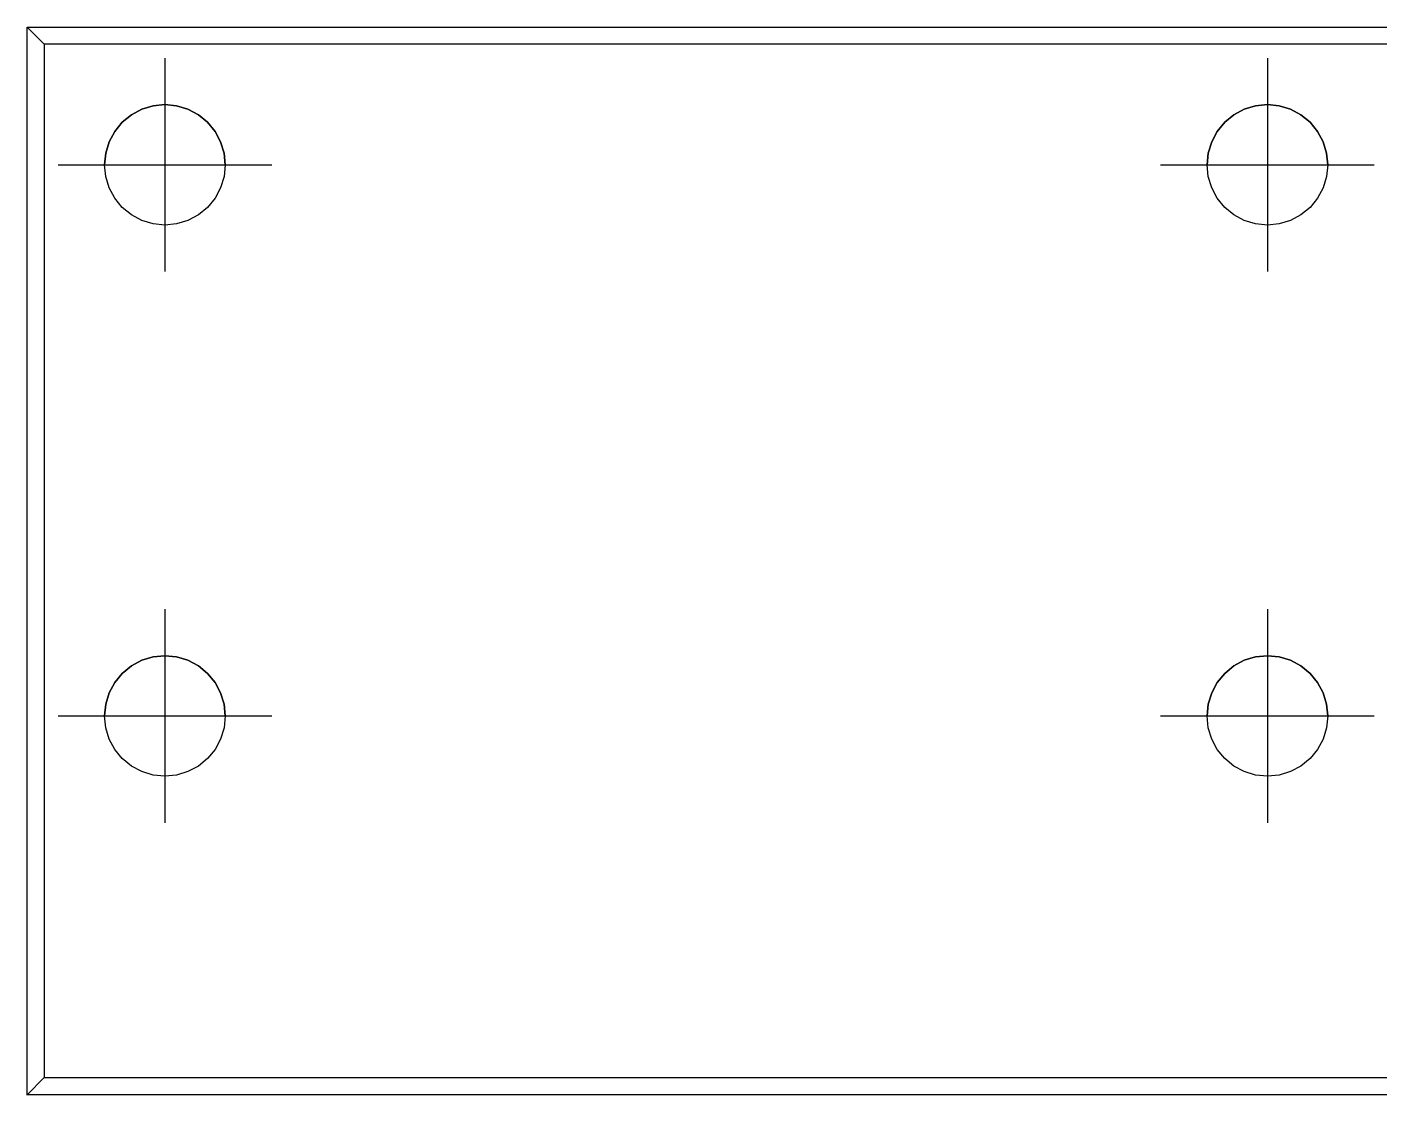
# Model space of a CAD drawing. Extents: x 0 to 698, y -8 to 617.
# Drawn here: x 638.6 to 677.87, y 303.87 to 334.87 of the extents above; entities that cross this region are included whole.
import ezdxf

# ---------------------------------------------------------------- set-up
doc = ezdxf.new("R2010")
doc.units = 0
doc.header["$LTSCALE"] = 0.5
doc.linetypes.add('CENTER', pattern=[50.8, 31.75, -6.35, 6.35, -6.35])
doc.layers.add('MSM_CENTER', color=1, linetype='CENTER')
doc.layers.add('MSM_CONTINUOUS', color=7, linetype='CONTINUOUS')

msp = doc.modelspace()

# ---------------------------------------------------------------- linework, layer by layer
at = {"layer": 'MSM_CENTER'}
for p, q in [((642.599, 333.973), (642.599, 327.773)), ((674.599, 333.973), (674.599, 327.773)), ((639.499, 330.873), (645.699, 330.873)), ((671.499, 330.873), (677.699, 330.873)), ((642.599, 317.973), (642.599, 311.773)), ((674.599, 317.973), (674.599, 311.773)), ((639.499, 314.873), (645.699, 314.873)), ((671.499, 314.873), (677.699, 314.873))]:
    msp.add_line(p, q, dxfattribs=at)
at = {"layer": 'MSM_CONTINUOUS'}
for p, q in [((638.599, 334.873), (678.599, 334.873)), ((638.599, 303.873), (638.599, 334.873)), ((638.599, 334.873), (639.099, 334.373)), ((639.099, 334.373), (639.099, 304.373)), ((678.099, 334.373), (639.099, 334.373)), ((641.929, 332.49), (642.257, 332.589)), ((642.257, 332.589), (642.599, 332.623)), ((642.599, 332.622), (642.257, 332.589)), ((642.599, 332.623), (642.94, 332.589)), ((642.94, 332.589), (642.599, 332.622)), ((642.94, 332.589), (643.268, 332.49)), ((673.929, 332.49), (674.257, 332.589)), ((674.257, 332.589), (674.599, 332.623)), ((674.599, 332.622), (674.257, 332.589)), ((674.599, 332.623), (674.94, 332.589)), ((674.94, 332.589), (674.599, 332.622)), ((674.94, 332.589), (675.268, 332.49)), ((641.361, 332.11), (641.626, 332.328)), ((641.626, 332.327), (641.361, 332.11)), ((641.626, 332.328), (641.929, 332.49)), ((641.929, 332.489), (641.626, 332.327)), ((642.257, 332.589), (641.929, 332.489)), ((643.268, 332.489), (642.94, 332.589)), ((643.268, 332.49), (643.571, 332.328)), ((643.571, 332.327), (643.268, 332.489)), ((643.571, 332.328), (643.836, 332.11)), ((643.836, 332.11), (643.571, 332.327)), ((673.361, 332.11), (673.626, 332.328)), ((673.626, 332.327), (673.361, 332.11)), ((673.626, 332.328), (673.929, 332.49)), ((673.929, 332.489), (673.626, 332.327)), ((674.257, 332.589), (673.929, 332.489)), ((675.268, 332.489), (674.94, 332.589)), ((675.268, 332.49), (675.571, 332.328)), ((675.571, 332.327), (675.268, 332.489)), ((675.571, 332.328), (675.836, 332.11)), ((675.836, 332.11), (675.571, 332.327)), ((640.982, 331.543), (641.144, 331.845)), ((641.144, 331.844), (640.982, 331.542)), ((641.144, 331.845), (641.361, 332.11)), ((641.361, 332.11), (641.144, 331.844)), ((643.836, 332.11), (644.054, 331.845)), ((644.054, 331.844), (643.836, 332.11)), ((644.054, 331.845), (644.215, 331.543)), ((644.215, 331.542), (644.054, 331.844)), ((672.982, 331.543), (673.144, 331.845)), ((673.144, 331.844), (672.982, 331.542)), ((673.361, 332.11), (673.144, 331.844)), ((673.144, 331.845), (673.361, 332.11)), ((676.054, 331.844), (675.836, 332.11)), ((675.836, 332.11), (676.054, 331.845)), ((676.054, 331.845), (676.215, 331.543)), ((676.215, 331.542), (676.054, 331.844)), ((640.882, 331.214), (640.982, 331.543)), ((640.982, 331.542), (640.882, 331.214)), ((644.215, 331.543), (644.315, 331.214)), ((644.315, 331.214), (644.215, 331.542)), ((672.882, 331.214), (672.982, 331.543)), ((672.982, 331.542), (672.882, 331.214)), ((676.215, 331.543), (676.315, 331.214)), ((676.315, 331.214), (676.215, 331.542)), ((640.849, 330.873), (640.882, 331.214)), ((640.882, 331.214), (640.849, 330.872)), ((644.315, 331.214), (644.349, 330.873)), ((644.349, 330.872), (644.315, 331.214)), ((672.882, 331.214), (672.849, 330.872)), ((672.849, 330.873), (672.882, 331.214)), ((676.349, 330.872), (676.315, 331.214)), ((676.315, 331.214), (676.349, 330.873)), ((640.882, 330.531), (640.849, 330.873)), ((644.349, 330.873), (644.315, 330.531)), ((672.882, 330.531), (672.849, 330.873)), ((676.349, 330.873), (676.315, 330.531)), ((640.982, 330.203), (640.882, 330.531)), ((644.315, 330.531), (644.215, 330.203)), ((672.982, 330.203), (672.882, 330.531)), ((676.315, 330.531), (676.215, 330.203)), ((641.144, 329.901), (640.982, 330.203)), ((641.361, 329.635), (641.144, 329.901)), ((644.054, 329.901), (643.836, 329.635)), ((644.215, 330.203), (644.054, 329.901)), ((673.144, 329.901), (672.982, 330.203)), ((673.361, 329.635), (673.144, 329.901)), ((676.054, 329.901), (675.836, 329.635)), ((676.215, 330.203), (676.054, 329.901)), ((641.626, 329.418), (641.361, 329.635)), ((643.836, 329.635), (643.571, 329.418)), ((673.626, 329.418), (673.361, 329.635)), ((675.836, 329.635), (675.571, 329.418)), ((641.929, 329.256), (641.626, 329.418)), ((642.257, 329.156), (641.929, 329.256)), ((642.599, 329.123), (642.257, 329.156)), ((642.94, 329.156), (642.599, 329.123)), ((643.268, 329.256), (642.94, 329.156)), ((643.571, 329.418), (643.268, 329.256)), ((673.929, 329.256), (673.626, 329.418)), ((674.257, 329.156), (673.929, 329.256)), ((674.599, 329.123), (674.257, 329.156)), ((674.94, 329.156), (674.599, 329.123)), ((675.268, 329.256), (674.94, 329.156)), ((675.571, 329.418), (675.268, 329.256)), ((641.626, 316.328), (641.929, 316.49)), ((642.257, 316.589), (641.929, 316.489)), ((641.929, 316.49), (642.257, 316.589)), ((642.257, 316.589), (642.599, 316.623)), ((642.599, 316.622), (642.257, 316.589)), ((642.599, 316.623), (642.94, 316.589)), ((642.94, 316.589), (642.599, 316.622)), ((643.268, 316.489), (642.94, 316.589)), ((642.94, 316.589), (643.268, 316.49)), ((643.268, 316.49), (643.571, 316.328)), ((673.626, 316.328), (673.929, 316.49)), ((674.257, 316.589), (673.929, 316.489)), ((673.929, 316.49), (674.257, 316.589)), ((674.257, 316.589), (674.599, 316.623)), ((674.599, 316.622), (674.257, 316.589)), ((674.599, 316.623), (674.94, 316.589)), ((674.94, 316.589), (674.599, 316.622)), ((675.268, 316.489), (674.94, 316.589)), ((674.94, 316.589), (675.268, 316.49)), ((675.268, 316.49), (675.571, 316.328)), ((641.361, 316.11), (641.144, 315.844)), ((641.144, 315.845), (641.361, 316.11)), ((641.361, 316.11), (641.626, 316.328)), ((641.626, 316.327), (641.361, 316.11)), ((641.929, 316.489), (641.626, 316.327)), ((643.571, 316.327), (643.268, 316.489)), ((643.571, 316.328), (643.836, 316.11)), ((643.836, 316.11), (643.571, 316.327)), ((644.054, 315.844), (643.836, 316.11)), ((643.836, 316.11), (644.054, 315.845)), ((673.361, 316.11), (673.144, 315.844)), ((673.144, 315.845), (673.361, 316.11)), ((673.361, 316.11), (673.626, 316.328)), ((673.626, 316.327), (673.361, 316.11)), ((673.929, 316.489), (673.626, 316.327)), ((675.571, 316.327), (675.268, 316.489)), ((675.571, 316.328), (675.836, 316.11)), ((675.836, 316.11), (675.571, 316.327)), ((676.054, 315.844), (675.836, 316.11)), ((675.836, 316.11), (676.054, 315.845)), ((640.982, 315.543), (641.144, 315.845)), ((641.144, 315.844), (640.982, 315.542)), ((644.054, 315.845), (644.215, 315.543)), ((644.215, 315.542), (644.054, 315.844)), ((672.982, 315.543), (673.144, 315.845)), ((673.144, 315.844), (672.982, 315.542)), ((676.054, 315.845), (676.215, 315.543)), ((676.215, 315.542), (676.054, 315.844)), ((640.882, 315.214), (640.982, 315.543)), ((640.982, 315.542), (640.882, 315.214)), ((644.215, 315.543), (644.315, 315.214)), ((644.315, 315.214), (644.215, 315.542)), ((672.882, 315.214), (672.982, 315.543)), ((672.982, 315.542), (672.882, 315.214)), ((676.215, 315.543), (676.315, 315.214)), ((676.315, 315.214), (676.215, 315.542)), ((640.882, 315.214), (640.849, 314.872)), ((640.849, 314.873), (640.882, 315.214)), ((644.349, 314.872), (644.315, 315.214)), ((644.315, 315.214), (644.349, 314.873)), ((672.882, 315.214), (672.849, 314.872)), ((672.849, 314.873), (672.882, 315.214)), ((676.349, 314.872), (676.315, 315.214)), ((676.315, 315.214), (676.349, 314.873)), ((640.882, 314.531), (640.849, 314.873)), ((640.982, 314.203), (640.882, 314.531)), ((644.315, 314.531), (644.215, 314.203)), ((644.349, 314.873), (644.315, 314.531)), ((672.882, 314.531), (672.849, 314.873)), ((672.982, 314.203), (672.882, 314.531)), ((676.315, 314.531), (676.215, 314.203)), ((676.349, 314.873), (676.315, 314.531)), ((641.144, 313.901), (640.982, 314.203)), ((644.215, 314.203), (644.054, 313.901)), ((673.144, 313.901), (672.982, 314.203)), ((676.215, 314.203), (676.054, 313.901)), ((641.361, 313.635), (641.144, 313.901)), ((644.054, 313.901), (643.836, 313.635)), ((673.361, 313.635), (673.144, 313.901)), ((676.054, 313.901), (675.836, 313.635)), ((641.626, 313.418), (641.361, 313.635)), ((641.929, 313.256), (641.626, 313.418)), ((643.571, 313.418), (643.268, 313.256)), ((643.836, 313.635), (643.571, 313.418)), ((673.626, 313.418), (673.361, 313.635)), ((673.929, 313.256), (673.626, 313.418)), ((675.571, 313.418), (675.268, 313.256)), ((675.836, 313.635), (675.571, 313.418)), ((642.257, 313.156), (641.929, 313.256)), ((642.599, 313.123), (642.257, 313.156)), ((642.94, 313.156), (642.599, 313.123)), ((643.268, 313.256), (642.94, 313.156)), ((674.257, 313.156), (673.929, 313.256)), ((674.599, 313.123), (674.257, 313.156)), ((674.94, 313.156), (674.599, 313.123)), ((675.268, 313.256), (674.94, 313.156)), ((638.599, 303.873), (639.099, 304.373)), ((639.099, 304.373), (678.099, 304.373)), ((638.599, 303.868), (638.599, 303.873)), ((678.599, 303.873), (638.599, 303.873))]:
    msp.add_line(p, q, dxfattribs=at)

doc.saveas('drawing.dxf')
